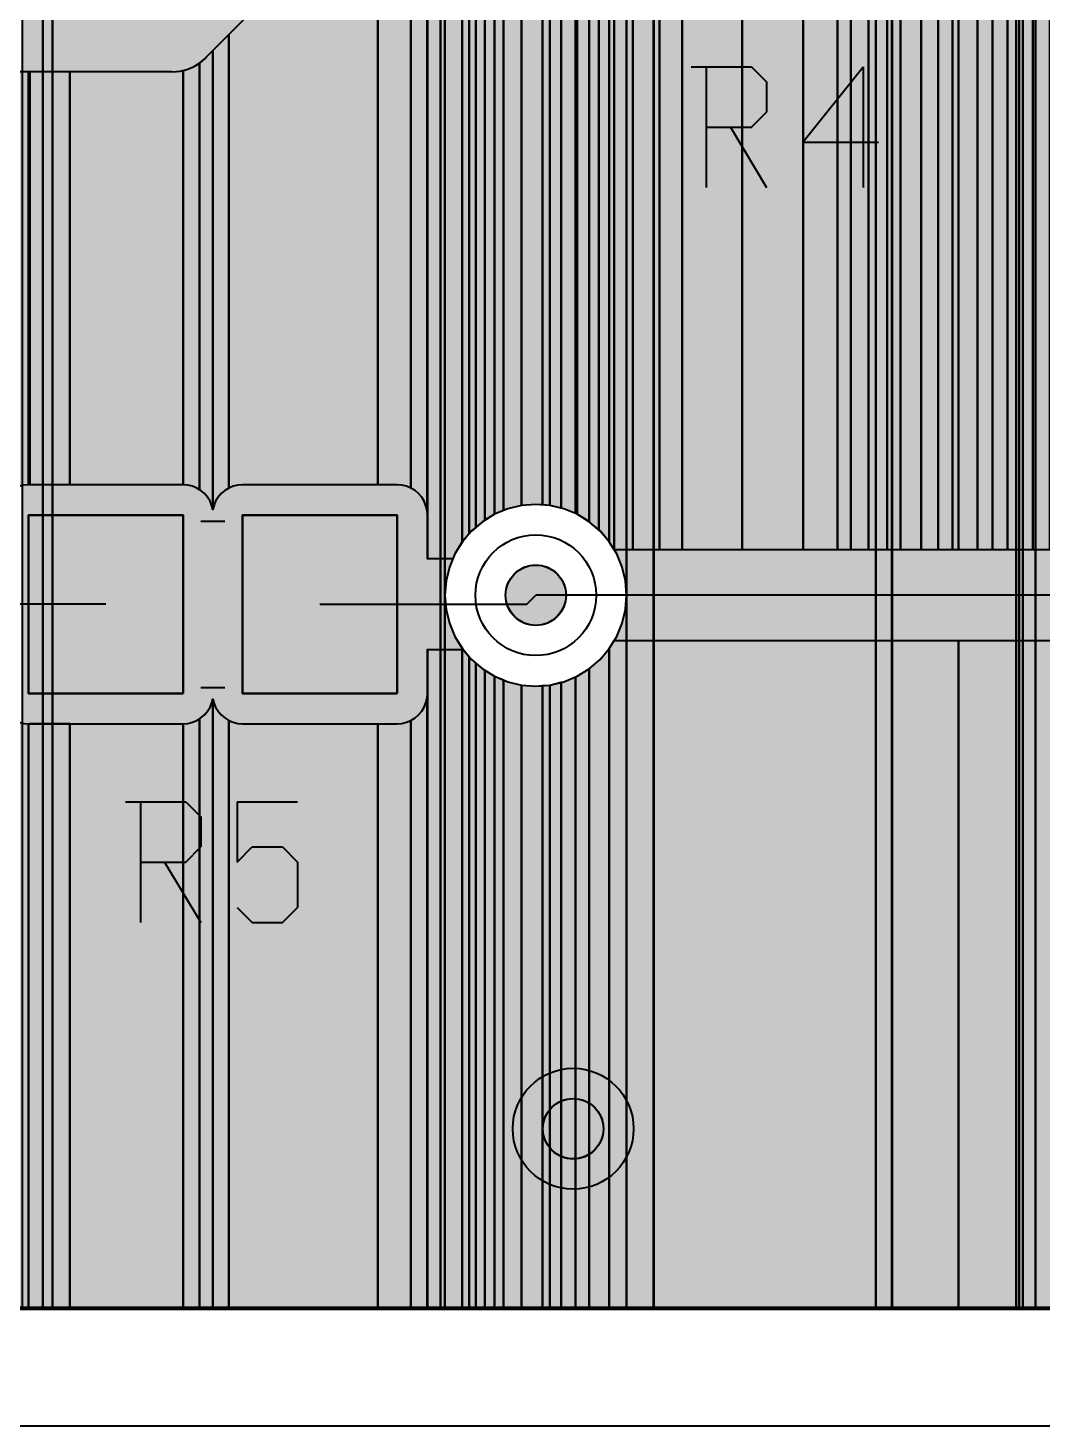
# Model space of a CAD drawing. Header units: millimetres. Extents: x 2 to 110, y 3 to 56.
# Drawn here: x 45.02 to 53.55, y 2.56 to 14.31 of the extents above; entities that cross this region are included whole.
import ezdxf

# ---------------------------------------------------------------- set-up
doc = ezdxf.new("R2010")
doc.units = ezdxf.units.MM
for name, color, linetype in [('bottom_copper', 7, 'Continuous'), ('bottom_silk', 7, 'Continuous'), ('drill_plated', 7, 'Continuous'), ('outline', 7, 'Continuous'), ('top_copper', 7, 'Continuous'), ('top_silk', 7, 'Continuous')]:
    doc.layers.add(name, color=color, linetype=linetype)

# ---------------------------------------------------------------- blocks, each defined once
blk = doc.blocks.new('Block33519')
at = {"layer": 'bottom_copper', "lineweight": 40}
for points in [[(0.606, 0), (0.464, 0), (0.464, 12.987), (0.555, 13.065), (0.606, 13.124), (0.606, 0)], [(0.464, 0), (0.349, 0), (0.349, 12.919), (0.362, 12.924), (0.464, 12.987), (0.464, 0)], [(0.349, 0), (0.251, 0), (0.251, 10.421), (0.268, 10.448), (0.313, 10.559), (0.341, 10.675), (0.349, 10.795), (0.349, 0)], [(0.251, 0), (0.127, 0), (0.127, 10.255), (0.205, 10.346), (0.251, 10.421), (0.251, 0)], [(0.127, 0), (0, 0), (0, 10.155), (0.036, 10.177), (0.127, 10.255), (0.127, 0)], [(0, 0), (-0.161, 0), (-0.161, 10.075), (-0.066, 10.114), (0, 10.155), (0, 0)]]:
    blk.add_hatch(color=7, dxfattribs=at).paths.add_polyline_path(points, flags=0)
at = {"layer": 'bottom_copper', "color": 7, "lineweight": 40}
for points in [[(0.606, 0), (0.464, 0), (0.464, 12.987), (0.555, 13.065), (0.606, 13.124), (0.606, 0)], [(0.464, 0), (0.349, 0), (0.349, 12.919), (0.362, 12.924), (0.464, 12.987), (0.464, 0)], [(0.349, 0), (0.251, 0), (0.251, 10.421), (0.268, 10.448), (0.313, 10.559), (0.341, 10.675), (0.349, 10.795), (0.349, 0)], [(0.251, 0), (0.127, 0), (0.127, 10.255), (0.205, 10.346), (0.251, 10.421), (0.251, 0)], [(0.127, 0), (0, 0), (0, 10.155), (0.036, 10.177), (0.127, 10.255), (0.127, 0)], [(0, 0), (-0.161, 0), (-0.161, 10.075), (-0.066, 10.114), (0, 10.155), (0, 0)]]:
    blk.add_lwpolyline(points, close=True, dxfattribs=at)
blk = doc.blocks.new('Block34573')
at = {"layer": 'bottom_copper', "lineweight": 40}
for points in [[(0, 0), (-0.29, 0), (-0.29, 30.497), (0, 30.497), (0, 0)], [(0.11, 0), (0, 0), (0, 10.795), (0.01, 10.675), (0.038, 10.559), (0.083, 10.448), (0.11, 10.404), (0.11, 0)], [(0.261, 0), (0.11, 0), (0.11, 10.404), (0.146, 10.346), (0.224, 10.255), (0.261, 10.223), (0.261, 0)], [(0.417, 0), (0.261, 0), (0.261, 10.223), (0.315, 10.177), (0.417, 10.114), (0.417, 0)], [(0.528, 0), (0.417, 0), (0.417, 10.114), (0.528, 10.068), (0.528, 0)], [(0.704, 0), (0.528, 0), (0.528, 10.068), (0.645, 10.04), (0.704, 10.035), (0.704, 0)], [(0.845, 0), (0.704, 0), (0.704, 10.035), (0.764, 10.031), (0.845, 10.037), (0.845, 0)], [(0.967, 0), (0.845, 0), (0.845, 10.037), (0.884, 10.04), (0.967, 10.06), (0.967, 0)], [(1.017, 0), (0.967, 0), (0.967, 10.06), (1.001, 10.068), (1.017, 10.075), (1.017, 0)]]:
    blk.add_hatch(color=7, dxfattribs=at).paths.add_polyline_path(points, flags=0)
at = {"layer": 'bottom_copper', "color": 7, "lineweight": 40}
for points in [[(0, 0), (-0.29, 0), (-0.29, 30.497), (0, 30.497), (0, 0)], [(0.11, 0), (0, 0), (0, 10.795), (0.01, 10.675), (0.038, 10.559), (0.083, 10.448), (0.11, 10.404), (0.11, 0)], [(0.261, 0), (0.11, 0), (0.11, 10.404), (0.146, 10.346), (0.224, 10.255), (0.261, 10.223), (0.261, 0)], [(0.417, 0), (0.261, 0), (0.261, 10.223), (0.315, 10.177), (0.417, 10.114), (0.417, 0)], [(0.528, 0), (0.417, 0), (0.417, 10.114), (0.528, 10.068), (0.528, 0)], [(0.704, 0), (0.528, 0), (0.528, 10.068), (0.645, 10.04), (0.704, 10.035), (0.704, 0)], [(0.845, 0), (0.704, 0), (0.704, 10.035), (0.764, 10.031), (0.845, 10.037), (0.845, 0)], [(0.967, 0), (0.845, 0), (0.845, 10.037), (0.884, 10.04), (0.967, 10.06), (0.967, 0)], [(1.017, 0), (0.967, 0), (0.967, 10.06), (1.001, 10.068), (1.017, 10.075), (1.017, 0)]]:
    blk.add_lwpolyline(points, close=True, dxfattribs=at)
blk = doc.blocks.new('Block35035')
at = {"layer": 'bottom_copper', "lineweight": 40}
for points in [[(1.387, -0.3), (0.885, -0.3), (0.885, 30.673), (1.279, 30.278), (1.286, 30.271), (1.316, 30.245), (1.35, 30.224), (1.387, 30.209), (1.387, -0.3)], [(1.901, -0.3), (1.387, -0.3), (1.387, 30.209), (1.426, 30.199), (1.466, 30.196), (1.476, 30.197), (1.901, 30.197), (1.901, -0.3)], [(0.885, -0.3), (0.694, -0.3), (0.694, 15.662), (0.777, 15.798), (0.838, 15.946), (0.876, 16.102), (0.885, 16.261), (0.885, -0.3)], [(0.694, -0.3), (0.468, -0.3), (0.468, 15.437), (0.59, 15.54), (0.694, 15.662), (0.694, -0.3)], [(0.468, -0.3), (0.313, -0.3), (0.313, 15.345), (0.332, 15.353), (0.468, 15.437), (0.468, -0.3)], [(0.184, -0.132), (0.102, -0.063), (0, 0), (0, 15.252), (0.028, 15.254), (0.184, 15.292), (0.184, -0.132)], [(0.313, -0.3), (0.271, -0.232), (0.194, -0.14), (0.184, -0.132), (0.184, 15.292), (0.313, 15.345), (0.313, -0.3)], [(0, 0), (-0.111, 0.046), (-0.133, 0.051), (-0.133, 15.242), (-0.131, 15.242), (0, 15.252), (0, 0)]]:
    blk.add_hatch(color=7, dxfattribs=at).paths.add_polyline_path(points, flags=0)
at = {"layer": 'bottom_copper', "color": 7, "lineweight": 40}
for points in [[(1.387, -0.3), (0.885, -0.3), (0.885, 30.673), (1.279, 30.278), (1.286, 30.271), (1.316, 30.245), (1.35, 30.224), (1.387, 30.209), (1.387, -0.3)], [(1.901, -0.3), (1.387, -0.3), (1.387, 30.209), (1.426, 30.199), (1.466, 30.196), (1.476, 30.197), (1.901, 30.197), (1.901, -0.3)], [(0.885, -0.3), (0.694, -0.3), (0.694, 15.662), (0.777, 15.798), (0.838, 15.946), (0.876, 16.102), (0.885, 16.261), (0.885, -0.3)], [(0.694, -0.3), (0.468, -0.3), (0.468, 15.437), (0.59, 15.54), (0.694, 15.662), (0.694, -0.3)], [(0.468, -0.3), (0.313, -0.3), (0.313, 15.345), (0.332, 15.353), (0.468, 15.437), (0.468, -0.3)], [(0.184, -0.132), (0.102, -0.063), (0, 0), (0, 15.252), (0.028, 15.254), (0.184, 15.292), (0.184, -0.132)], [(0.313, -0.3), (0.271, -0.232), (0.194, -0.14), (0.184, -0.132), (0.184, 15.292), (0.313, 15.345), (0.313, -0.3)], [(0, 0), (-0.111, 0.046), (-0.133, 0.051), (-0.133, 15.242), (-0.131, 15.242), (0, 15.252), (0, 0)]]:
    blk.add_lwpolyline(points, close=True, dxfattribs=at)
blk = doc.blocks.new('Block35695')
at = {"layer": 'bottom_copper', "lineweight": 40}
for points in [[(4.041, 0), (0.78, 0), (0.78, 51.435), (4.041, 51.435), (4.041, 0)], [(4.079, 0), (4.041, 0), (4.041, 22.948), (4.053, 22.789), (4.079, 22.679), (4.079, 0)], [(4.225, 6.455), (4.163, 6.353), (4.117, 6.242), (4.089, 6.126), (4.079, 6.006), (4.079, 22.679), (4.091, 22.633), (4.152, 22.485), (4.225, 22.365), (4.225, 6.455)], [(4.339, 6.577), (4.303, 6.546), (4.225, 6.455), (4.225, 22.365), (4.235, 22.349), (4.339, 22.227), (4.339, 6.577)], [(4.497, 6.687), (4.395, 6.624), (4.339, 6.577), (4.339, 22.227), (4.461, 22.123), (4.497, 22.101), (4.497, 6.687)], [(4.724, 6.761), (4.608, 6.733), (4.497, 6.687), (4.497, 22.101), (4.597, 22.04), (4.724, 21.987), (4.724, 6.761)], [(4.9, 6.766), (4.844, 6.77), (4.724, 6.761), (4.724, 21.987), (4.745, 21.979), (4.9, 21.941), (4.9, 6.766)], [(5.058, 6.738), (4.963, 6.761), (4.9, 6.766), (4.9, 21.941), (5.058, 21.929), (5.058, 6.738)], [(0.78, 0), (0.699, 0), (0.699, 13.533), (0.745, 13.644), (0.773, 13.76), (0.78, 13.88), (0.78, 0)], [(0.699, 0), (0.526, 0), (0.526, 13.312), (0.558, 13.339), (0.636, 13.431), (0.699, 13.533), (0.699, 0)], [(4.225, 0), (4.079, 0), (4.079, 6.006), (4.089, 5.886), (4.117, 5.77), (4.163, 5.659), (4.225, 5.557), (4.225, 0)], [(4.339, 0), (4.225, 0), (4.225, 5.557), (4.303, 5.465), (4.339, 5.435), (4.339, 0)], [(4.497, 0), (4.339, 0), (4.339, 5.435), (4.395, 5.388), (4.497, 5.325), (4.497, 0)], [(4.724, 0), (4.497, 0), (4.497, 5.325), (4.608, 5.279), (4.724, 5.251), (4.724, 0)], [(4.9, 0), (4.724, 0), (4.724, 5.251), (4.844, 5.242), (4.9, 5.246), (4.9, 0)], [(5.058, 0), (4.9, 0), (4.9, 5.246), (4.963, 5.251), (5.058, 5.274), (5.058, 0)]]:
    blk.add_hatch(color=7, dxfattribs=at).paths.add_polyline_path(points, flags=0)
at = {"layer": 'bottom_copper', "color": 7, "lineweight": 40}
for points in [[(4.041, 0), (0.78, 0), (0.78, 51.435), (4.041, 51.435), (4.041, 0)], [(4.079, 0), (4.041, 0), (4.041, 22.948), (4.053, 22.789), (4.079, 22.679), (4.079, 0)], [(4.225, 6.455), (4.163, 6.353), (4.117, 6.242), (4.089, 6.126), (4.079, 6.006), (4.079, 22.679), (4.091, 22.633), (4.152, 22.485), (4.225, 22.365), (4.225, 6.455)], [(4.339, 6.577), (4.303, 6.546), (4.225, 6.455), (4.225, 22.365), (4.235, 22.349), (4.339, 22.227), (4.339, 6.577)], [(4.497, 6.687), (4.395, 6.624), (4.339, 6.577), (4.339, 22.227), (4.461, 22.123), (4.497, 22.101), (4.497, 6.687)], [(4.724, 6.761), (4.608, 6.733), (4.497, 6.687), (4.497, 22.101), (4.597, 22.04), (4.724, 21.987), (4.724, 6.761)], [(4.9, 6.766), (4.844, 6.77), (4.724, 6.761), (4.724, 21.987), (4.745, 21.979), (4.9, 21.941), (4.9, 6.766)], [(5.058, 6.738), (4.963, 6.761), (4.9, 6.766), (4.9, 21.941), (5.058, 21.929), (5.058, 6.738)], [(0.78, 0), (0.699, 0), (0.699, 13.533), (0.745, 13.644), (0.773, 13.76), (0.78, 13.88), (0.78, 0)], [(0.699, 0), (0.526, 0), (0.526, 13.312), (0.558, 13.339), (0.636, 13.431), (0.699, 13.533), (0.699, 0)], [(4.225, 0), (4.079, 0), (4.079, 6.006), (4.089, 5.886), (4.117, 5.77), (4.163, 5.659), (4.225, 5.557), (4.225, 0)], [(4.339, 0), (4.225, 0), (4.225, 5.557), (4.303, 5.465), (4.339, 5.435), (4.339, 0)], [(4.497, 0), (4.339, 0), (4.339, 5.435), (4.395, 5.388), (4.497, 5.325), (4.497, 0)], [(4.724, 0), (4.497, 0), (4.497, 5.325), (4.608, 5.279), (4.724, 5.251), (4.724, 0)], [(4.9, 0), (4.724, 0), (4.724, 5.251), (4.844, 5.242), (4.9, 5.246), (4.9, 0)], [(5.058, 0), (4.9, 0), (4.9, 5.246), (4.963, 5.251), (5.058, 5.274), (5.058, 0)]]:
    blk.add_lwpolyline(points, close=True, dxfattribs=at)
blk = doc.blocks.new('Block93553')
at = {"layer": 'top_copper', "lineweight": 40}
for points in [[(0.033, 0), (0, 0), (0, 17.725), (0.033, 17.725), (0.033, 0)], [(0, 0), (-0.024, 0), (-0.024, 16.975), (-0.007, 17.046), (0, 17.166), (0, 0)], [(0.138, 0), (0.033, 0), (0.033, 14.562), (0.036, 14.522), (0.046, 14.483), (0.061, 14.447), (0.082, 14.412), (0.108, 14.382), (0.138, 14.356), (0.138, 0)], [(0.288, 0), (0.138, 0), (0.138, 14.356), (0.172, 14.335), (0.209, 14.32), (0.248, 14.31), (0.288, 14.307), (0.288, 0)]]:
    blk.add_hatch(color=7, dxfattribs=at).paths.add_polyline_path(points, flags=0)
at = {"layer": 'top_copper', "color": 7, "lineweight": 40}
for points in [[(0.033, 0), (0, 0), (0, 17.725), (0.033, 17.725), (0.033, 0)], [(0, 0), (-0.024, 0), (-0.024, 16.975), (-0.007, 17.046), (0, 17.166), (0, 0)], [(0.138, 0), (0.033, 0), (0.033, 14.562), (0.036, 14.522), (0.046, 14.483), (0.061, 14.447), (0.082, 14.412), (0.108, 14.382), (0.138, 14.356), (0.138, 0)], [(0.288, 0), (0.138, 0), (0.138, 14.356), (0.172, 14.335), (0.209, 14.32), (0.248, 14.31), (0.288, 14.307), (0.288, 0)]]:
    blk.add_lwpolyline(points, close=True, dxfattribs=at)
blk = doc.blocks.new('Block115739')
at = {"layer": 'top_copper', "lineweight": 40}
for points in [[(7.006, 0), (5.964, 0), (5.964, 16.324), (6.07, 16.43), (6.148, 16.411), (6.268, 16.402), (6.387, 16.411), (6.504, 16.439), (6.615, 16.485), (6.717, 16.548), (6.808, 16.625), (6.886, 16.717), (6.949, 16.819), (6.995, 16.93), (7.006, 16.975), (7.006, 0)], [(2.693, 6.702), (2.619, 6.671), (2.538, 6.621), (2.538, 11.977), (2.593, 12), (2.644, 12.031), (2.69, 12.07), (2.693, 12.074), (2.693, 6.702)], [(2.846, 6.745), (2.73, 6.717), (2.693, 6.702), (2.693, 12.074), (2.846, 11.921), (2.846, 6.745)], [(1.638, 6.918), (0.51, 6.918), (0.5, 6.919), (0.46, 6.915), (0.421, 6.906), (0.384, 6.891), (0.384, 10.706), (1.638, 11.959), (1.638, 6.918)], [(1.916, 6.891), (1.879, 6.906), (1.84, 6.915), (1.8, 6.919), (1.79, 6.918), (1.638, 6.918), (1.638, 11.959), (1.916, 11.959), (1.916, 6.891)], [(2.052, 6.704), (2.042, 6.742), (2.027, 6.78), (2.006, 6.814), (1.98, 6.844), (1.95, 6.87), (1.916, 6.891), (1.916, 11.959), (2.052, 11.959), (2.052, 6.704)], [(2.055, 6.664), (2.052, 6.704), (2.052, 11.959), (2.055, 11.959), (2.055, 6.664)], [(2.405, 6.507), (2.347, 6.439), (2.285, 6.337), (2.267, 6.295), (2.055, 6.295), (2.055, 11.959), (2.405, 11.959), (2.405, 6.507)], [(2.538, 6.621), (2.517, 6.608), (2.425, 6.53), (2.405, 6.507), (2.405, 11.959), (2.42, 11.958), (2.48, 11.963), (2.538, 11.977), (2.538, 6.621)], [(3.085, 6.745), (2.966, 6.754), (2.846, 6.745), (2.846, 11.921), (3.085, 11.682), (3.085, 6.745)], [(3.3, 6.676), (3.202, 6.717), (3.085, 6.745), (3.085, 11.682), (3.194, 11.573), (3.204, 11.562), (3.249, 11.523), (3.3, 11.492), (3.3, 6.676)], [(3.414, 6.609), (3.313, 6.671), (3.3, 6.676), (3.3, 11.492), (3.356, 11.469), (3.414, 11.454), (3.414, 6.609)], [(3.584, 6.439), (3.506, 6.53), (3.415, 6.608), (3.414, 6.609), (3.414, 11.454), (3.474, 11.45), (3.489, 11.451), (3.584, 11.451), (3.584, 6.439)], [(3.728, 5.99), (3.721, 6.11), (3.693, 6.226), (3.647, 6.337), (3.584, 6.439), (3.584, 11.451), (3.728, 11.451), (3.728, 5.99)], [(3.955, 0), (3.728, 0), (3.728, 11.451), (3.955, 11.451), (3.955, 0)], [(3.958, 0), (3.955, 0), (3.955, 11.106), (3.958, 11.066), (3.958, 0)], [(5.825, 0), (3.958, 0), (3.958, 11.066), (3.968, 11.027), (3.983, 10.99), (4.004, 10.956), (4.03, 10.926), (4.06, 10.9), (4.094, 10.879), (4.131, 10.864), (4.17, 10.854), (4.21, 10.851), (4.22, 10.852), (5.7, 10.852), (5.71, 10.851), (5.75, 10.854), (5.788, 10.864), (5.825, 10.879), (5.825, 0)], [(5.961, 0), (5.825, 0), (5.825, 10.879), (5.859, 10.9), (5.89, 10.926), (5.916, 10.956), (5.937, 10.99), (5.952, 11.027), (5.961, 11.066), (5.961, 0)], [(5.964, 0), (5.961, 0), (5.961, 11.066), (5.964, 11.106), (5.964, 0)], [(0.384, 6.891), (0.35, 6.87), (0.32, 6.844), (0.294, 6.814), (0.273, 6.78), (0.258, 6.742), (0.25, 6.711), (0.25, 10.571), (0.384, 10.706), (0.384, 6.891)], [(0.138, 6.877), (0.116, 6.891), (0.079, 6.906), (0.04, 6.915), (0, 6.919), (0, 10.403), (0.032, 10.411), (0.087, 10.434), (0.138, 10.465), (0.138, 6.877)], [(0.25, 6.711), (0.242, 6.742), (0.227, 6.78), (0.206, 6.814), (0.18, 6.844), (0.15, 6.87), (0.138, 6.877), (0.138, 10.465), (0.184, 10.504), (0.194, 10.515), (0.25, 10.571), (0.25, 6.711)], [(0, 6.919), (-0.01, 6.918), (-0.953, 6.918), (-0.953, 10.393), (-0.101, 10.393), (-0.086, 10.392), (-0.026, 10.396), (0, 10.403), (0, 6.919)], [(2.055, 6.295), (2.054, 6.295), (2.054, 6.654), (2.055, 6.664), (2.055, 6.295)], [(3.728, 0), (3.584, 0), (3.584, 5.541), (3.647, 5.643), (3.693, 5.754), (3.721, 5.87), (3.728, 5.99), (3.728, 0)], [(2.055, 5.164), (2.054, 5.174), (2.054, 5.533), (2.055, 5.533), (2.055, 5.164)], [(2.405, 0), (2.055, 0), (2.055, 5.533), (2.354, 5.533), (2.405, 5.473), (2.405, 0)], [(3.584, 0), (3.414, 0), (3.414, 5.371), (3.415, 5.372), (3.506, 5.449), (3.584, 5.541), (3.584, 0)], [(2.538, 0), (2.405, 0), (2.405, 5.473), (2.425, 5.449), (2.517, 5.372), (2.538, 5.359), (2.538, 0)], [(2.693, 0), (2.538, 0), (2.538, 5.359), (2.619, 5.309), (2.693, 5.278), (2.693, 0)], [(3.3, 0), (3.085, 0), (3.085, 5.235), (3.202, 5.263), (3.3, 5.304), (3.3, 0)], [(3.414, 0), (3.3, 0), (3.3, 5.304), (3.313, 5.309), (3.414, 5.371), (3.414, 0)], [(2.846, 0), (2.693, 0), (2.693, 5.278), (2.73, 5.263), (2.846, 5.235), (2.846, 0)], [(3.085, 0), (2.846, 0), (2.846, 5.235), (2.966, 5.226), (3.085, 5.235), (3.085, 0)], [(0.25, 0), (0.138, 0), (0.138, 4.951), (0.15, 4.958), (0.18, 4.984), (0.206, 5.014), (0.227, 5.048), (0.242, 5.085), (0.25, 5.117), (0.25, 0)], [(0.384, 0), (0.25, 0), (0.25, 5.117), (0.258, 5.085), (0.273, 5.048), (0.294, 5.014), (0.32, 4.984), (0.35, 4.958), (0.384, 4.937), (0.384, 0)], [(2.052, 0), (1.916, 0), (1.916, 4.937), (1.95, 4.958), (1.98, 4.984), (2.006, 5.014), (2.027, 5.048), (2.042, 5.085), (2.052, 5.124), (2.052, 0)], [(2.055, 0), (2.052, 0), (2.052, 5.124), (2.055, 5.164), (2.055, 0)], [(0.138, 0), (0, 0), (0, 4.909), (0.04, 4.912), (0.079, 4.922), (0.116, 4.937), (0.138, 4.951), (0.138, 0)], [(0, 0), (-0.953, 0), (-0.953, 4.91), (-0.01, 4.91), (0, 4.909), (0, 0)], [(1.638, 0), (0.384, 0), (0.384, 4.937), (0.421, 4.922), (0.46, 4.912), (0.5, 4.909), (0.51, 4.91), (1.638, 4.91), (1.638, 0)], [(1.916, 0), (1.638, 0), (1.638, 4.91), (1.79, 4.91), (1.8, 4.909), (1.84, 4.912), (1.879, 4.922), (1.916, 4.937), (1.916, 0)]]:
    blk.add_hatch(color=7, dxfattribs=at).paths.add_polyline_path(points, flags=0)
at = {"layer": 'top_copper', "color": 7, "lineweight": 40}
for points in [[(7.006, 0), (5.964, 0), (5.964, 16.324), (6.07, 16.43), (6.148, 16.411), (6.268, 16.402), (6.387, 16.411), (6.504, 16.439), (6.615, 16.485), (6.717, 16.548), (6.808, 16.625), (6.886, 16.717), (6.949, 16.819), (6.995, 16.93), (7.006, 16.975), (7.006, 0)], [(2.693, 6.702), (2.619, 6.671), (2.538, 6.621), (2.538, 11.977), (2.593, 12), (2.644, 12.031), (2.69, 12.07), (2.693, 12.074), (2.693, 6.702)], [(2.846, 6.745), (2.73, 6.717), (2.693, 6.702), (2.693, 12.074), (2.846, 11.921), (2.846, 6.745)], [(1.638, 6.918), (0.51, 6.918), (0.5, 6.919), (0.46, 6.915), (0.421, 6.906), (0.384, 6.891), (0.384, 10.706), (1.638, 11.959), (1.638, 6.918)], [(1.916, 6.891), (1.879, 6.906), (1.84, 6.915), (1.8, 6.919), (1.79, 6.918), (1.638, 6.918), (1.638, 11.959), (1.916, 11.959), (1.916, 6.891)], [(2.052, 6.704), (2.042, 6.742), (2.027, 6.78), (2.006, 6.814), (1.98, 6.844), (1.95, 6.87), (1.916, 6.891), (1.916, 11.959), (2.052, 11.959), (2.052, 6.704)], [(2.055, 6.664), (2.052, 6.704), (2.052, 11.959), (2.055, 11.959), (2.055, 6.664)], [(2.405, 6.507), (2.347, 6.439), (2.285, 6.337), (2.267, 6.295), (2.055, 6.295), (2.055, 11.959), (2.405, 11.959), (2.405, 6.507)], [(2.538, 6.621), (2.517, 6.608), (2.425, 6.53), (2.405, 6.507), (2.405, 11.959), (2.42, 11.958), (2.48, 11.963), (2.538, 11.977), (2.538, 6.621)], [(3.085, 6.745), (2.966, 6.754), (2.846, 6.745), (2.846, 11.921), (3.085, 11.682), (3.085, 6.745)], [(3.3, 6.676), (3.202, 6.717), (3.085, 6.745), (3.085, 11.682), (3.194, 11.573), (3.204, 11.562), (3.249, 11.523), (3.3, 11.492), (3.3, 6.676)], [(3.414, 6.609), (3.313, 6.671), (3.3, 6.676), (3.3, 11.492), (3.356, 11.469), (3.414, 11.454), (3.414, 6.609)], [(3.584, 6.439), (3.506, 6.53), (3.415, 6.608), (3.414, 6.609), (3.414, 11.454), (3.474, 11.45), (3.489, 11.451), (3.584, 11.451), (3.584, 6.439)], [(3.728, 5.99), (3.721, 6.11), (3.693, 6.226), (3.647, 6.337), (3.584, 6.439), (3.584, 11.451), (3.728, 11.451), (3.728, 5.99)], [(3.955, 0), (3.728, 0), (3.728, 11.451), (3.955, 11.451), (3.955, 0)], [(3.958, 0), (3.955, 0), (3.955, 11.106), (3.958, 11.066), (3.958, 0)], [(5.825, 0), (3.958, 0), (3.958, 11.066), (3.968, 11.027), (3.983, 10.99), (4.004, 10.956), (4.03, 10.926), (4.06, 10.9), (4.094, 10.879), (4.131, 10.864), (4.17, 10.854), (4.21, 10.851), (4.22, 10.852), (5.7, 10.852), (5.71, 10.851), (5.75, 10.854), (5.788, 10.864), (5.825, 10.879), (5.825, 0)], [(5.961, 0), (5.825, 0), (5.825, 10.879), (5.859, 10.9), (5.89, 10.926), (5.916, 10.956), (5.937, 10.99), (5.952, 11.027), (5.961, 11.066), (5.961, 0)], [(5.964, 0), (5.961, 0), (5.961, 11.066), (5.964, 11.106), (5.964, 0)], [(0.384, 6.891), (0.35, 6.87), (0.32, 6.844), (0.294, 6.814), (0.273, 6.78), (0.258, 6.742), (0.25, 6.711), (0.25, 10.571), (0.384, 10.706), (0.384, 6.891)], [(0.138, 6.877), (0.116, 6.891), (0.079, 6.906), (0.04, 6.915), (0, 6.919), (0, 10.403), (0.032, 10.411), (0.087, 10.434), (0.138, 10.465), (0.138, 6.877)], [(0.25, 6.711), (0.242, 6.742), (0.227, 6.78), (0.206, 6.814), (0.18, 6.844), (0.15, 6.87), (0.138, 6.877), (0.138, 10.465), (0.184, 10.504), (0.194, 10.515), (0.25, 10.571), (0.25, 6.711)], [(0, 6.919), (-0.01, 6.918), (-0.953, 6.918), (-0.953, 10.393), (-0.101, 10.393), (-0.086, 10.392), (-0.026, 10.396), (0, 10.403), (0, 6.919)], [(2.055, 6.295), (2.054, 6.295), (2.054, 6.654), (2.055, 6.664), (2.055, 6.295)], [(3.728, 0), (3.584, 0), (3.584, 5.541), (3.647, 5.643), (3.693, 5.754), (3.721, 5.87), (3.728, 5.99), (3.728, 0)], [(2.055, 5.164), (2.054, 5.174), (2.054, 5.533), (2.055, 5.533), (2.055, 5.164)], [(2.405, 0), (2.055, 0), (2.055, 5.533), (2.354, 5.533), (2.405, 5.473), (2.405, 0)], [(3.584, 0), (3.414, 0), (3.414, 5.371), (3.415, 5.372), (3.506, 5.449), (3.584, 5.541), (3.584, 0)], [(2.538, 0), (2.405, 0), (2.405, 5.473), (2.425, 5.449), (2.517, 5.372), (2.538, 5.359), (2.538, 0)], [(2.693, 0), (2.538, 0), (2.538, 5.359), (2.619, 5.309), (2.693, 5.278), (2.693, 0)], [(3.3, 0), (3.085, 0), (3.085, 5.235), (3.202, 5.263), (3.3, 5.304), (3.3, 0)], [(3.414, 0), (3.3, 0), (3.3, 5.304), (3.313, 5.309), (3.414, 5.371), (3.414, 0)], [(2.846, 0), (2.693, 0), (2.693, 5.278), (2.73, 5.263), (2.846, 5.235), (2.846, 0)], [(3.085, 0), (2.846, 0), (2.846, 5.235), (2.966, 5.226), (3.085, 5.235), (3.085, 0)], [(0.25, 0), (0.138, 0), (0.138, 4.951), (0.15, 4.958), (0.18, 4.984), (0.206, 5.014), (0.227, 5.048), (0.242, 5.085), (0.25, 5.117), (0.25, 0)], [(0.384, 0), (0.25, 0), (0.25, 5.117), (0.258, 5.085), (0.273, 5.048), (0.294, 5.014), (0.32, 4.984), (0.35, 4.958), (0.384, 4.937), (0.384, 0)], [(2.052, 0), (1.916, 0), (1.916, 4.937), (1.95, 4.958), (1.98, 4.984), (2.006, 5.014), (2.027, 5.048), (2.042, 5.085), (2.052, 5.124), (2.052, 0)], [(2.055, 0), (2.052, 0), (2.052, 5.124), (2.055, 5.164), (2.055, 0)], [(0.138, 0), (0, 0), (0, 4.909), (0.04, 4.912), (0.079, 4.922), (0.116, 4.937), (0.138, 4.951), (0.138, 0)], [(0, 0), (-0.953, 0), (-0.953, 4.91), (-0.01, 4.91), (0, 4.909), (0, 0)], [(1.638, 0), (0.384, 0), (0.384, 4.937), (0.421, 4.922), (0.46, 4.912), (0.5, 4.909), (0.51, 4.91), (1.638, 4.91), (1.638, 0)], [(1.916, 0), (1.638, 0), (1.638, 4.91), (1.79, 4.91), (1.8, 4.909), (1.84, 4.912), (1.879, 4.922), (1.916, 4.937), (1.916, 0)]]:
    blk.add_lwpolyline(points, close=True, dxfattribs=at)
blk = doc.blocks.new('Block116979')
at = {"layer": 'top_copper', "lineweight": 40}
for points in [[(0, 0), (-5.4953, 0), (-5.4953, 10.393), (0, 10.393), (0, 0)], [(0.1459, 6.4393), (0.0833, 6.337), (0.0374, 6.2262), (0.0094, 6.1096), (0, 5.99), (0, 10.393), (0.1459, 10.393), (0.1459, 6.4393)], [(0.4173, 6.671), (0.315, 6.6084), (0.2238, 6.5305), (0.1459, 6.4393), (0.1459, 10.393), (0.4173, 10.393), (0.4173, 6.671)], [(0.6447, 6.7449), (0.5281, 6.7169), (0.4173, 6.671), (0.4173, 10.393), (0.6447, 10.393), (0.6447, 6.7449)], [(0.8839, 6.7449), (0.7643, 6.7544), (0.6447, 6.7449), (0.6447, 10.393), (0.8839, 10.393), (0.8839, 6.7449)], [(1.1113, 6.671), (1.0005, 6.7169), (0.8839, 6.7449), (0.8839, 10.393), (1.1113, 10.393), (1.1113, 6.671)], [(1.3237, 6.5083), (1.3048, 6.5305), (1.2136, 6.6084), (1.1113, 6.671), (1.1113, 10.393), (1.3237, 10.393), (1.3237, 6.5083)], [(1.4287, 6.8699), (1.3983, 6.844), (1.3724, 6.8136), (1.3515, 6.7795), (1.3362, 6.7425), (1.3268, 6.7037), (1.3237, 6.6638), (1.3237, 10.393), (1.4287, 10.393), (1.4287, 6.8699)], [(1.5785, 6.9186), (1.5387, 6.9155), (1.4998, 6.9061), (1.4628, 6.8908), (1.4287, 6.8699), (1.4287, 10.393), (1.5785, 10.393), (1.5785, 6.9186)], [(1.5884, 6.9178), (1.5785, 6.9186), (1.5785, 10.393), (1.5884, 10.393), (1.5884, 6.9178)], [(1.9258, 6.9178), (1.5884, 6.9178), (1.5884, 10.393), (1.9258, 10.393), (1.9258, 6.9178)], [(1.3245, 6.5074), (1.3237, 6.5083), (1.3237, 6.6638), (1.3245, 6.6538), (1.3245, 6.5074)], [(0.1459, 0), (0, 0), (0, 5.99), (0.0094, 5.8704), (0.0374, 5.7538), (0.0833, 5.643), (0.1459, 5.5407), (0.1459, 0)], [(0.4173, 0), (0.1459, 0), (0.1459, 5.5407), (0.2238, 5.4495), (0.315, 5.3716), (0.4173, 5.309), (0.4173, 0)], [(1.3237, 0), (1.1113, 0), (1.1113, 5.309), (1.2136, 5.3716), (1.3048, 5.4495), (1.3237, 5.4717), (1.3237, 0)], [(1.3245, 5.1742), (1.3237, 5.1642), (1.3237, 5.4717), (1.3245, 5.4726), (1.3245, 5.1742)], [(0.6447, 0), (0.4173, 0), (0.4173, 5.309), (0.5281, 5.2631), (0.6447, 5.2351), (0.6447, 0)], [(1.1113, 0), (0.8839, 0), (0.8839, 5.2351), (1.0005, 5.2631), (1.1113, 5.309), (1.1113, 0)], [(0.8839, 0), (0.6447, 0), (0.6447, 5.2351), (0.7643, 5.2257), (0.8839, 5.2351), (0.8839, 0)], [(1.4287, 0), (1.3237, 0), (1.3237, 5.1642), (1.3268, 5.1243), (1.3362, 5.0855), (1.3515, 5.0485), (1.3724, 5.0144), (1.3983, 4.984), (1.4287, 4.9581), (1.4287, 0)], [(1.5785, 0), (1.4287, 0), (1.4287, 4.9581), (1.4628, 4.9372), (1.4998, 4.9219), (1.5386, 4.9125), (1.5785, 4.9094), (1.5785, 0)], [(1.9258, 0), (1.5785, 0), (1.5785, 4.9094), (1.5884, 4.9102), (1.9258, 4.9102), (1.9258, 0)]]:
    blk.add_hatch(color=7, dxfattribs=at).paths.add_polyline_path(points, flags=0)
at = {"layer": 'top_copper', "color": 7, "lineweight": 40}
for points in [[(0, 0), (-5.4953, 0), (-5.4953, 10.393), (0, 10.393), (0, 0)], [(0.1459, 6.4393), (0.0833, 6.337), (0.0374, 6.2262), (0.0094, 6.1096), (0, 5.99), (0, 10.393), (0.1459, 10.393), (0.1459, 6.4393)], [(0.4173, 6.671), (0.315, 6.6084), (0.2238, 6.5305), (0.1459, 6.4393), (0.1459, 10.393), (0.4173, 10.393), (0.4173, 6.671)], [(0.6447, 6.7449), (0.5281, 6.7169), (0.4173, 6.671), (0.4173, 10.393), (0.6447, 10.393), (0.6447, 6.7449)], [(0.8839, 6.7449), (0.7643, 6.7544), (0.6447, 6.7449), (0.6447, 10.393), (0.8839, 10.393), (0.8839, 6.7449)], [(1.1113, 6.671), (1.0005, 6.7169), (0.8839, 6.7449), (0.8839, 10.393), (1.1113, 10.393), (1.1113, 6.671)], [(1.3237, 6.5083), (1.3048, 6.5305), (1.2136, 6.6084), (1.1113, 6.671), (1.1113, 10.393), (1.3237, 10.393), (1.3237, 6.5083)], [(1.4287, 6.8699), (1.3983, 6.844), (1.3724, 6.8136), (1.3515, 6.7795), (1.3362, 6.7425), (1.3268, 6.7037), (1.3237, 6.6638), (1.3237, 10.393), (1.4287, 10.393), (1.4287, 6.8699)], [(1.5785, 6.9186), (1.5387, 6.9155), (1.4998, 6.9061), (1.4628, 6.8908), (1.4287, 6.8699), (1.4287, 10.393), (1.5785, 10.393), (1.5785, 6.9186)], [(1.5884, 6.9178), (1.5785, 6.9186), (1.5785, 10.393), (1.5884, 10.393), (1.5884, 6.9178)], [(1.9258, 6.9178), (1.5884, 6.9178), (1.5884, 10.393), (1.9258, 10.393), (1.9258, 6.9178)], [(1.3245, 6.5074), (1.3237, 6.5083), (1.3237, 6.6638), (1.3245, 6.6538), (1.3245, 6.5074)], [(0.1459, 0), (0, 0), (0, 5.99), (0.0094, 5.8704), (0.0374, 5.7538), (0.0833, 5.643), (0.1459, 5.5407), (0.1459, 0)], [(0.4173, 0), (0.1459, 0), (0.1459, 5.5407), (0.2238, 5.4495), (0.315, 5.3716), (0.4173, 5.309), (0.4173, 0)], [(1.3237, 0), (1.1113, 0), (1.1113, 5.309), (1.2136, 5.3716), (1.3048, 5.4495), (1.3237, 5.4717), (1.3237, 0)], [(1.3245, 5.1742), (1.3237, 5.1642), (1.3237, 5.4717), (1.3245, 5.4726), (1.3245, 5.1742)], [(0.6447, 0), (0.4173, 0), (0.4173, 5.309), (0.5281, 5.2631), (0.6447, 5.2351), (0.6447, 0)], [(1.1113, 0), (0.8839, 0), (0.8839, 5.2351), (1.0005, 5.2631), (1.1113, 5.309), (1.1113, 0)], [(0.8839, 0), (0.6447, 0), (0.6447, 5.2351), (0.7643, 5.2257), (0.8839, 5.2351), (0.8839, 0)], [(1.4287, 0), (1.3237, 0), (1.3237, 5.1642), (1.3268, 5.1243), (1.3362, 5.0855), (1.3515, 5.0485), (1.3724, 5.0144), (1.3983, 4.984), (1.4287, 4.9581), (1.4287, 0)], [(1.5785, 0), (1.4287, 0), (1.4287, 4.9581), (1.4628, 4.9372), (1.4998, 4.9219), (1.5386, 4.9125), (1.5785, 4.9094), (1.5785, 0)], [(1.9258, 0), (1.5785, 0), (1.5785, 4.9094), (1.5884, 4.9102), (1.9258, 4.9102), (1.9258, 0)]]:
    blk.add_lwpolyline(points, close=True, dxfattribs=at)

msp = doc.modelspace()

# ---------------------------------------------------------------- hatches: boundary and pattern name
at = {"layer": 'bottom_copper', "lineweight": 40}
for points in [[(49.539, 9.494), (49.525, 9.447), (49.501, 9.403), (49.47, 9.364), (49.431, 9.333), (49.387, 9.309), (49.34, 9.295), (49.29, 9.29), (49.24, 9.295), (49.193, 9.309), (49.149, 9.333), (49.11, 9.364), (49.079, 9.403), (49.055, 9.447), (49.041, 9.494), (49.036, 9.544), (49.041, 9.594), (49.055, 9.641), (49.079, 9.685), (49.11, 9.724), (49.149, 9.755), (49.193, 9.779), (49.24, 9.793), (49.29, 9.798), (49.34, 9.793), (49.387, 9.779), (49.431, 9.755), (49.47, 9.724), (49.501, 9.685), (49.525, 9.641), (49.539, 9.594), (49.544, 9.544), (49.539, 9.494)], [(52.844, 3.538), (49.504, 3.538), (49.504, 8.812), (49.526, 8.817), (49.637, 8.863), (49.739, 8.926), (49.831, 9.004), (49.908, 9.095), (49.95, 9.163), (52.844, 9.163), (52.844, 3.538)], [(55.747, 3.538), (52.844, 3.538), (52.844, 9.163), (55.747, 9.163), (55.747, 3.538)], [(49.853, 5.008), (49.839, 4.961), (49.815, 4.917), (49.784, 4.878), (49.745, 4.847), (49.701, 4.823), (49.654, 4.809), (49.604, 4.804), (49.554, 4.809), (49.507, 4.823), (49.463, 4.847), (49.424, 4.878), (49.393, 4.917), (49.369, 4.961), (49.355, 5.008), (49.35, 5.058), (49.355, 5.108), (49.369, 5.155), (49.393, 5.199), (49.424, 5.238), (49.463, 5.269), (49.507, 5.293), (49.554, 5.307), (49.604, 5.312), (49.654, 5.307), (49.701, 5.293), (49.745, 5.269), (49.784, 5.238), (49.815, 5.199), (49.839, 5.155), (49.853, 5.108), (49.858, 5.058), (49.853, 5.008)]]:
    msp.add_hatch(color=7, dxfattribs=at).paths.add_polyline_path(points, flags=0)
at = {"layer": 'drill_plated', "lineweight": 40}
for points in [[(49.539, 9.494), (49.525, 9.447), (49.501, 9.403), (49.47, 9.364), (49.431, 9.333), (49.387, 9.309), (49.34, 9.295), (49.29, 9.29), (49.24, 9.295), (49.193, 9.309), (49.149, 9.333), (49.11, 9.364), (49.079, 9.403), (49.055, 9.447), (49.041, 9.494), (49.036, 9.544), (49.041, 9.594), (49.055, 9.641), (49.079, 9.685), (49.11, 9.724), (49.149, 9.755), (49.193, 9.779), (49.24, 9.793), (49.29, 9.798), (49.34, 9.793), (49.387, 9.779), (49.431, 9.755), (49.47, 9.724), (49.501, 9.685), (49.525, 9.641), (49.539, 9.594), (49.544, 9.544), (49.539, 9.494)], [(49.853, 5.008), (49.839, 4.961), (49.815, 4.917), (49.784, 4.878), (49.745, 4.847), (49.701, 4.823), (49.654, 4.809), (49.604, 4.804), (49.554, 4.809), (49.507, 4.823), (49.463, 4.847), (49.424, 4.878), (49.393, 4.917), (49.369, 4.961), (49.355, 5.008), (49.35, 5.058), (49.355, 5.108), (49.369, 5.155), (49.393, 5.199), (49.424, 5.238), (49.463, 5.269), (49.507, 5.293), (49.554, 5.307), (49.604, 5.312), (49.654, 5.307), (49.701, 5.293), (49.745, 5.269), (49.784, 5.238), (49.815, 5.199), (49.839, 5.155), (49.853, 5.108), (49.858, 5.058), (49.853, 5.008)]]:
    msp.add_hatch(color=7, dxfattribs=at).paths.add_polyline_path(points, flags=0)
at = {"layer": 'top_copper', "lineweight": 40}
for points in [[(46.324, 8.718), (45.024, 8.718), (45.024, 10.218), (46.324, 10.218), (46.324, 8.718)], [(48.124, 8.718), (46.824, 8.718), (46.824, 10.218), (48.124, 10.218), (48.124, 8.718)], [(49.539, 9.494), (49.525, 9.447), (49.501, 9.403), (49.47, 9.364), (49.431, 9.333), (49.387, 9.309), (49.34, 9.295), (49.29, 9.29), (49.24, 9.295), (49.193, 9.309), (49.149, 9.333), (49.11, 9.364), (49.079, 9.403), (49.055, 9.447), (49.041, 9.494), (49.036, 9.544), (49.041, 9.594), (49.055, 9.641), (49.079, 9.685), (49.11, 9.724), (49.149, 9.755), (49.193, 9.779), (49.24, 9.793), (49.29, 9.798), (49.34, 9.793), (49.387, 9.779), (49.431, 9.755), (49.47, 9.724), (49.501, 9.685), (49.525, 9.641), (49.539, 9.594), (49.544, 9.544), (49.539, 9.494)], [(49.853, 5.008), (49.839, 4.961), (49.815, 4.917), (49.784, 4.878), (49.745, 4.847), (49.701, 4.823), (49.654, 4.809), (49.604, 4.804), (49.554, 4.809), (49.507, 4.823), (49.463, 4.847), (49.424, 4.878), (49.393, 4.917), (49.369, 4.961), (49.355, 5.008), (49.35, 5.058), (49.355, 5.108), (49.369, 5.155), (49.393, 5.199), (49.424, 5.238), (49.463, 5.269), (49.507, 5.293), (49.554, 5.307), (49.604, 5.312), (49.654, 5.307), (49.701, 5.293), (49.745, 5.269), (49.784, 5.238), (49.815, 5.199), (49.839, 5.155), (49.853, 5.108), (49.858, 5.058), (49.853, 5.008)]]:
    msp.add_hatch(color=7, dxfattribs=at).paths.add_polyline_path(points, flags=0)

# ---------------------------------------------------------------- linework, layer by layer
at = {"layer": 'bottom_copper', "color": 7, "lineweight": 40}
for p, q in [((51.538, 9.925), (51.538, 40.422)), ((51.538, 40.422), (51.538, 9.925)), ((49.504, 10.276), (49.504, 25.467)), ((49.504, 25.467), (49.504, 10.276)), ((52.844, 9.925), (52.844, 20)), ((52.844, 20), (52.844, 9.925)), ((49.054, 10.271), (48.943, 10.225)), ((49.17, 10.299), (49.054, 10.271)), ((49.29, 10.308), (49.17, 10.299)), ((49.41, 10.299), (49.29, 10.308)), ((49.504, 10.276), (49.41, 10.299)), ((49.526, 10.271), (49.504, 10.276)), ((49.637, 10.225), (49.526, 10.271)), ((48.841, 10.162), (48.749, 10.085)), ((48.943, 10.225), (48.841, 10.162)), ((49.739, 10.162), (49.637, 10.225)), ((49.831, 10.085), (49.739, 10.162)), ((48.672, 9.993), (48.609, 9.891)), ((48.749, 10.085), (48.672, 9.993)), ((49.908, 9.993), (49.831, 10.085)), ((49.95, 9.925), (49.908, 9.993)), ((48.609, 9.891), (48.563, 9.78)), ((51.538, 9.925), (49.95, 9.925)), ((52.844, 9.925), (51.538, 9.925)), ((54.33, 9.925), (52.844, 9.925)), ((48.563, 9.78), (48.535, 9.664)), ((48.535, 9.664), (48.526, 9.544)), ((48.526, 9.544), (48.535, 9.424)), ((57.164, 9.544), (49.29, 9.544)), ((48.535, 9.424), (48.563, 9.308)), ((48.563, 9.308), (48.609, 9.197)), ((48.609, 9.197), (48.672, 9.095)), ((48.672, 9.095), (48.749, 9.004)), ((49.831, 9.004), (49.908, 9.095)), ((49.908, 9.095), (49.95, 9.163)), ((49.95, 9.163), (52.844, 9.163)), ((52.844, 3.538), (52.844, 9.163)), ((52.844, 9.163), (55.747, 9.163)), ((52.844, 9.163), (52.844, 3.538)), ((48.749, 9.004), (48.841, 8.926)), ((49.739, 8.926), (49.831, 9.004)), ((48.841, 8.926), (48.943, 8.863)), ((48.943, 8.863), (49.054, 8.817)), ((49.054, 8.817), (49.17, 8.789)), ((49.504, 8.812), (49.526, 8.817)), ((49.526, 8.817), (49.637, 8.863)), ((49.637, 8.863), (49.739, 8.926)), ((49.17, 8.789), (49.29, 8.78)), ((49.29, 8.78), (49.41, 8.789)), ((49.41, 8.789), (49.504, 8.812)), ((49.504, 3.538), (49.504, 8.812)), ((49.504, 8.812), (49.504, 3.538)), ((49.504, 3.538), (44.336, 3.538)), ((52.844, 3.538), (49.504, 3.538)), ((55.747, 3.538), (52.844, 3.538))]:
    msp.add_line(p, q, dxfattribs=at)
for points in [[(49.539, 9.494), (49.525, 9.447), (49.501, 9.403), (49.47, 9.364), (49.431, 9.333), (49.387, 9.309), (49.34, 9.295), (49.29, 9.29), (49.24, 9.295), (49.193, 9.309), (49.149, 9.333), (49.11, 9.364), (49.079, 9.403), (49.055, 9.447), (49.041, 9.494), (49.036, 9.544), (49.041, 9.594), (49.055, 9.641), (49.079, 9.685), (49.11, 9.724), (49.149, 9.755), (49.193, 9.779), (49.24, 9.793), (49.29, 9.798), (49.34, 9.793), (49.387, 9.779), (49.431, 9.755), (49.47, 9.724), (49.501, 9.685), (49.525, 9.641), (49.539, 9.594), (49.544, 9.544), (49.539, 9.494)], [(52.844, 3.538), (49.504, 3.538), (49.504, 8.812), (49.526, 8.817), (49.637, 8.863), (49.739, 8.926), (49.831, 9.004), (49.908, 9.095), (49.95, 9.163), (52.844, 9.163), (52.844, 3.538)], [(55.747, 3.538), (52.844, 3.538), (52.844, 9.163), (55.747, 9.163), (55.747, 3.538)], [(49.853, 5.008), (49.839, 4.961), (49.815, 4.917), (49.784, 4.878), (49.745, 4.847), (49.701, 4.823), (49.654, 4.809), (49.604, 4.804), (49.554, 4.809), (49.507, 4.823), (49.463, 4.847), (49.424, 4.878), (49.393, 4.917), (49.369, 4.961), (49.355, 5.008), (49.35, 5.058), (49.355, 5.108), (49.369, 5.155), (49.393, 5.199), (49.424, 5.238), (49.463, 5.269), (49.507, 5.293), (49.554, 5.307), (49.604, 5.312), (49.654, 5.307), (49.701, 5.293), (49.745, 5.269), (49.784, 5.238), (49.815, 5.199), (49.839, 5.155), (49.853, 5.108), (49.858, 5.058), (49.853, 5.008)]]:
    msp.add_lwpolyline(points, close=True, dxfattribs=at)
for centre, major_axis in [((49.29, 9.544), (0.508, 0)), ((49.29, 9.544), (0.254, 0)), ((49.604, 5.058), (0.508, 0)), ((49.604, 5.058), (0.254, 0))]:
    msp.add_ellipse(centre, major_axis=major_axis, ratio=1, dxfattribs=at)
at = {"layer": 'bottom_silk', "color": 7, "lineweight": 40}
msp.add_line((110.054, 2.558), (2.104, 2.558), dxfattribs=at)
at = {"layer": 'drill_plated', "color": 7, "lineweight": 40}
for points in [[(49.539, 9.494), (49.525, 9.447), (49.501, 9.403), (49.47, 9.364), (49.431, 9.333), (49.387, 9.309), (49.34, 9.295), (49.29, 9.29), (49.24, 9.295), (49.193, 9.309), (49.149, 9.333), (49.11, 9.364), (49.079, 9.403), (49.055, 9.447), (49.041, 9.494), (49.036, 9.544), (49.041, 9.594), (49.055, 9.641), (49.079, 9.685), (49.11, 9.724), (49.149, 9.755), (49.193, 9.779), (49.24, 9.793), (49.29, 9.798), (49.34, 9.793), (49.387, 9.779), (49.431, 9.755), (49.47, 9.724), (49.501, 9.685), (49.525, 9.641), (49.539, 9.594), (49.544, 9.544), (49.539, 9.494)], [(49.853, 5.008), (49.839, 4.961), (49.815, 4.917), (49.784, 4.878), (49.745, 4.847), (49.701, 4.823), (49.654, 4.809), (49.604, 4.804), (49.554, 4.809), (49.507, 4.823), (49.463, 4.847), (49.424, 4.878), (49.393, 4.917), (49.369, 4.961), (49.355, 5.008), (49.35, 5.058), (49.355, 5.108), (49.369, 5.155), (49.393, 5.199), (49.424, 5.238), (49.463, 5.269), (49.507, 5.293), (49.554, 5.307), (49.604, 5.312), (49.654, 5.307), (49.701, 5.293), (49.745, 5.269), (49.784, 5.238), (49.815, 5.199), (49.839, 5.155), (49.853, 5.108), (49.858, 5.058), (49.853, 5.008)]]:
    msp.add_lwpolyline(points, close=True, dxfattribs=at)
for centre in [(49.29, 9.544), (49.604, 5.058)]:
    msp.add_ellipse(centre, major_axis=(0.254, 0), ratio=1, dxfattribs=at)
at = {"layer": 'outline', "color": 7, "lineweight": 40}
msp.add_line((110.054, 2.558), (2.104, 2.558), dxfattribs=at)
at = {"layer": 'top_copper', "color": 7, "lineweight": 40}
for p, q in [((53.33, 3.554), (53.33, 20.529)), ((53.33, 20.529), (53.33, 3.554)), ((46.518, 14.069), (47.962, 15.513)), ((46.411, 13.988), (46.463, 14.019)), ((46.463, 14.019), (46.508, 14.058)), ((46.508, 14.058), (46.518, 14.069)), ((37.95, 13.947), (45.371, 13.947)), ((45.371, 10.472), (45.371, 13.947)), ((45.371, 13.947), (46.223, 13.947)), ((45.371, 13.947), (45.371, 10.472)), ((46.223, 13.947), (46.238, 13.946)), ((46.238, 13.946), (46.298, 13.95)), ((46.298, 13.95), (46.356, 13.964)), ((46.298, 13.95), (46.298, 13.95)), ((46.356, 13.964), (46.411, 13.988)), ((45.024, 10.473), (44.984, 10.47)), ((45.034, 10.472), (45.024, 10.473)), ((45.371, 10.472), (45.034, 10.472)), ((46.314, 10.472), (45.371, 10.472)), ((46.324, 10.473), (46.314, 10.472)), ((46.364, 10.47), (46.324, 10.473)), ((46.403, 10.46), (46.364, 10.47)), ((46.784, 10.47), (46.745, 10.46)), ((46.824, 10.473), (46.784, 10.47)), ((46.784, 10.47), (46.784, 10.47)), ((46.834, 10.472), (46.824, 10.473)), ((48.114, 10.472), (46.834, 10.472)), ((48.124, 10.473), (48.114, 10.472)), ((48.164, 10.47), (48.124, 10.473)), ((48.203, 10.46), (48.164, 10.47)), ((46.44, 10.445), (46.403, 10.46)), ((46.474, 10.424), (46.44, 10.445)), ((46.504, 10.398), (46.474, 10.424)), ((46.53, 10.368), (46.504, 10.398)), ((46.551, 10.334), (46.53, 10.368)), ((46.618, 10.368), (46.597, 10.334)), ((46.644, 10.398), (46.618, 10.368)), ((46.674, 10.424), (46.644, 10.398)), ((46.708, 10.445), (46.674, 10.424)), ((46.745, 10.46), (46.708, 10.445)), ((48.24, 10.445), (48.203, 10.46)), ((48.274, 10.424), (48.24, 10.445)), ((48.304, 10.398), (48.274, 10.424)), ((48.33, 10.368), (48.304, 10.398)), ((48.351, 10.334), (48.33, 10.368)), ((46.566, 10.296), (46.551, 10.334)), ((46.574, 10.265), (46.566, 10.296)), ((46.582, 10.296), (46.574, 10.265)), ((46.597, 10.334), (46.582, 10.296)), ((48.366, 10.296), (48.351, 10.334)), ((48.376, 10.258), (48.366, 10.296)), ((48.379, 10.218), (48.376, 10.258)), ((49.054, 10.271), (48.943, 10.225)), ((49.17, 10.299), (49.054, 10.271)), ((49.29, 10.308), (49.17, 10.299)), ((49.41, 10.299), (49.29, 10.308)), ((49.526, 10.271), (49.41, 10.299)), ((49.637, 10.225), (49.526, 10.271)), ((46.324, 10.218), (45.024, 10.218)), ((45.024, 10.218), (45.024, 8.718)), ((46.324, 8.718), (46.324, 10.218)), ((48.124, 10.218), (46.824, 10.218)), ((46.824, 10.218), (46.824, 8.718)), ((48.124, 8.718), (48.124, 10.218)), ((48.378, 10.208), (48.379, 10.218)), ((48.378, 9.849), (48.378, 10.208)), ((48.841, 10.162), (48.749, 10.085)), ((48.943, 10.225), (48.841, 10.162)), ((49.739, 10.162), (49.637, 10.225)), ((49.831, 10.085), (49.739, 10.162)), ((48.672, 9.993), (48.609, 9.891)), ((48.749, 10.085), (48.672, 9.993)), ((49.908, 9.993), (49.831, 10.085)), ((49.971, 9.891), (49.908, 9.993)), ((48.609, 9.891), (48.592, 9.849)), ((50.017, 9.78), (49.971, 9.891)), ((48.592, 9.849), (48.378, 9.849)), ((50.045, 9.664), (50.017, 9.78)), ((50.052, 9.544), (50.045, 9.664)), ((49.214, 9.468), (49.29, 9.544)), ((50.045, 9.424), (50.052, 9.544)), ((45.674, 9.468), (44.286, 9.468)), ((47.474, 9.468), (49.214, 9.468)), ((50.017, 9.308), (50.045, 9.424)), ((49.971, 9.197), (50.017, 9.308)), ((49.908, 9.095), (49.971, 9.197)), ((48.378, 8.728), (48.378, 9.087)), ((48.378, 9.087), (48.678, 9.087)), ((48.678, 9.087), (48.749, 9.004)), ((49.831, 9.004), (49.908, 9.095)), ((48.749, 9.004), (48.841, 8.926)), ((49.739, 8.926), (49.831, 9.004)), ((48.841, 8.926), (48.943, 8.863)), ((48.943, 8.863), (49.054, 8.817)), ((49.054, 8.817), (49.17, 8.789)), ((49.41, 8.789), (49.526, 8.817)), ((49.526, 8.817), (49.637, 8.863)), ((49.637, 8.863), (49.739, 8.926)), ((45.024, 8.718), (46.324, 8.718)), ((46.824, 8.718), (48.124, 8.718)), ((48.376, 8.678), (48.379, 8.718)), ((48.379, 8.718), (48.378, 8.728)), ((49.17, 8.789), (49.29, 8.78)), ((49.29, 8.78), (49.41, 8.789)), ((46.53, 8.568), (46.551, 8.602)), ((46.551, 8.602), (46.566, 8.639)), ((46.566, 8.639), (46.574, 8.671)), ((46.574, 8.671), (46.582, 8.639)), ((46.582, 8.639), (46.597, 8.602)), ((46.597, 8.602), (46.618, 8.568)), ((48.33, 8.568), (48.351, 8.602)), ((48.351, 8.602), (48.366, 8.639)), ((48.366, 8.639), (48.376, 8.678)), ((44.984, 8.466), (45.024, 8.463)), ((46.324, 8.463), (46.364, 8.466)), ((46.364, 8.466), (46.403, 8.476)), ((46.364, 8.466), (46.364, 8.466)), ((46.403, 8.476), (46.44, 8.491)), ((46.44, 8.491), (46.474, 8.512)), ((46.474, 8.512), (46.504, 8.538)), ((46.504, 8.538), (46.53, 8.568)), ((46.618, 8.568), (46.644, 8.538)), ((46.644, 8.538), (46.674, 8.512)), ((46.674, 8.512), (46.708, 8.491)), ((46.708, 8.491), (46.745, 8.476)), ((46.745, 8.476), (46.784, 8.466)), ((46.784, 8.466), (46.824, 8.463)), ((48.124, 8.463), (48.164, 8.466)), ((48.164, 8.466), (48.203, 8.476)), ((48.164, 8.466), (48.164, 8.466)), ((48.203, 8.476), (48.24, 8.491)), ((48.24, 8.491), (48.274, 8.512)), ((48.274, 8.512), (48.304, 8.538)), ((48.304, 8.538), (48.33, 8.568)), ((45.024, 8.463), (45.034, 8.464)), ((45.034, 8.464), (45.371, 8.464)), ((45.371, 3.554), (45.371, 8.464)), ((45.371, 8.464), (46.314, 8.464)), ((45.371, 8.464), (45.371, 3.554)), ((46.314, 8.464), (46.324, 8.463)), ((46.824, 8.463), (46.834, 8.464)), ((46.834, 8.464), (48.114, 8.464)), ((48.114, 8.464), (48.124, 8.463)), ((45.371, 3.554), (37.95, 3.554)), ((53.33, 3.554), (45.371, 3.554)), ((69.414, 3.554), (53.33, 3.554))]:
    msp.add_line(p, q, dxfattribs=at)
for points in [[(46.324, 8.718), (45.024, 8.718), (45.024, 10.218), (46.324, 10.218), (46.324, 8.718)], [(48.124, 8.718), (46.824, 8.718), (46.824, 10.218), (48.124, 10.218), (48.124, 8.718)], [(49.539, 9.494), (49.525, 9.447), (49.501, 9.403), (49.47, 9.364), (49.431, 9.333), (49.387, 9.309), (49.34, 9.295), (49.29, 9.29), (49.24, 9.295), (49.193, 9.309), (49.149, 9.333), (49.11, 9.364), (49.079, 9.403), (49.055, 9.447), (49.041, 9.494), (49.036, 9.544), (49.041, 9.594), (49.055, 9.641), (49.079, 9.685), (49.11, 9.724), (49.149, 9.755), (49.193, 9.779), (49.24, 9.793), (49.29, 9.798), (49.34, 9.793), (49.387, 9.779), (49.431, 9.755), (49.47, 9.724), (49.501, 9.685), (49.525, 9.641), (49.539, 9.594), (49.544, 9.544), (49.539, 9.494)], [(49.853, 5.008), (49.839, 4.961), (49.815, 4.917), (49.784, 4.878), (49.745, 4.847), (49.701, 4.823), (49.654, 4.809), (49.604, 4.804), (49.554, 4.809), (49.507, 4.823), (49.463, 4.847), (49.424, 4.878), (49.393, 4.917), (49.369, 4.961), (49.355, 5.008), (49.35, 5.058), (49.355, 5.108), (49.369, 5.155), (49.393, 5.199), (49.424, 5.238), (49.463, 5.269), (49.507, 5.293), (49.554, 5.307), (49.604, 5.312), (49.654, 5.307), (49.701, 5.293), (49.745, 5.269), (49.784, 5.238), (49.815, 5.199), (49.839, 5.155), (49.853, 5.108), (49.858, 5.058), (49.853, 5.008)]]:
    msp.add_lwpolyline(points, close=True, dxfattribs=at)
for centre, major_axis in [((49.29, 9.544), (0.508, 0)), ((49.29, 9.544), (0.254, 0)), ((49.604, 5.058), (0.508, 0)), ((49.604, 5.058), (0.254, 0))]:
    msp.add_ellipse(centre, major_axis=major_axis, ratio=1, dxfattribs=at)
at = {"layer": 'top_silk', "color": 7, "lineweight": 40}
for p, q in [((50.596, 13.988), (51.104, 13.988)), ((50.723, 13.988), (50.723, 12.972)), ((51.104, 13.988), (51.231, 13.861)), ((51.536, 13.353), (52.044, 13.988)), ((52.044, 13.988), (52.044, 12.972)), ((51.231, 13.861), (51.231, 13.607)), ((51.104, 13.48), (51.231, 13.607)), ((50.723, 13.48), (51.104, 13.48)), ((50.926, 13.48), (51.231, 12.972)), ((51.536, 13.353), (52.171, 13.353)), ((46.474, 10.168), (46.674, 10.168)), ((46.474, 8.768), (46.674, 8.768)), ((45.838, 7.808), (46.346, 7.808)), ((45.965, 7.808), (45.965, 6.792)), ((46.346, 7.808), (46.473, 7.681)), ((46.778, 7.808), (47.286, 7.808)), ((46.778, 7.808), (46.778, 7.3)), ((46.473, 7.681), (46.473, 7.427)), ((46.346, 7.3), (46.473, 7.427)), ((46.778, 7.3), (46.905, 7.427)), ((46.905, 7.427), (47.159, 7.427)), ((47.159, 7.427), (47.286, 7.3)), ((45.965, 7.3), (46.346, 7.3)), ((46.168, 7.3), (46.473, 6.792)), ((47.286, 7.3), (47.286, 6.919)), ((46.778, 6.919), (46.905, 6.792)), ((47.159, 6.792), (47.286, 6.919)), ((46.905, 6.792), (47.159, 6.792)), ((110.054, 2.558), (2.104, 2.558))]:
    msp.add_line(p, q, dxfattribs=at)
msp.add_ellipse((25.794, 29.228), major_axis=(20.5, 0), ratio=1, dxfattribs=at)

# ---------------------------------------------------------------- block references
at = {"layer": 'bottom_copper'}
for name, p in [('Block35695', (44.446, 3.538)), ('Block35035', (49.637, 10.225)), ('Block34573', (51.828, 9.925)), ('Block33519', (53.005, 9.925))]:
    msp.add_blockref(name, p, dxfattribs=at)
at = {"layer": 'top_copper'}
for name, p in [('Block93553', (53.354, 3.554)), ('Block115739', (46.324, 3.554)), ('Block116979', (43.446, 3.554))]:
    msp.add_blockref(name, p, dxfattribs=at)

doc.saveas('drawing.dxf')
